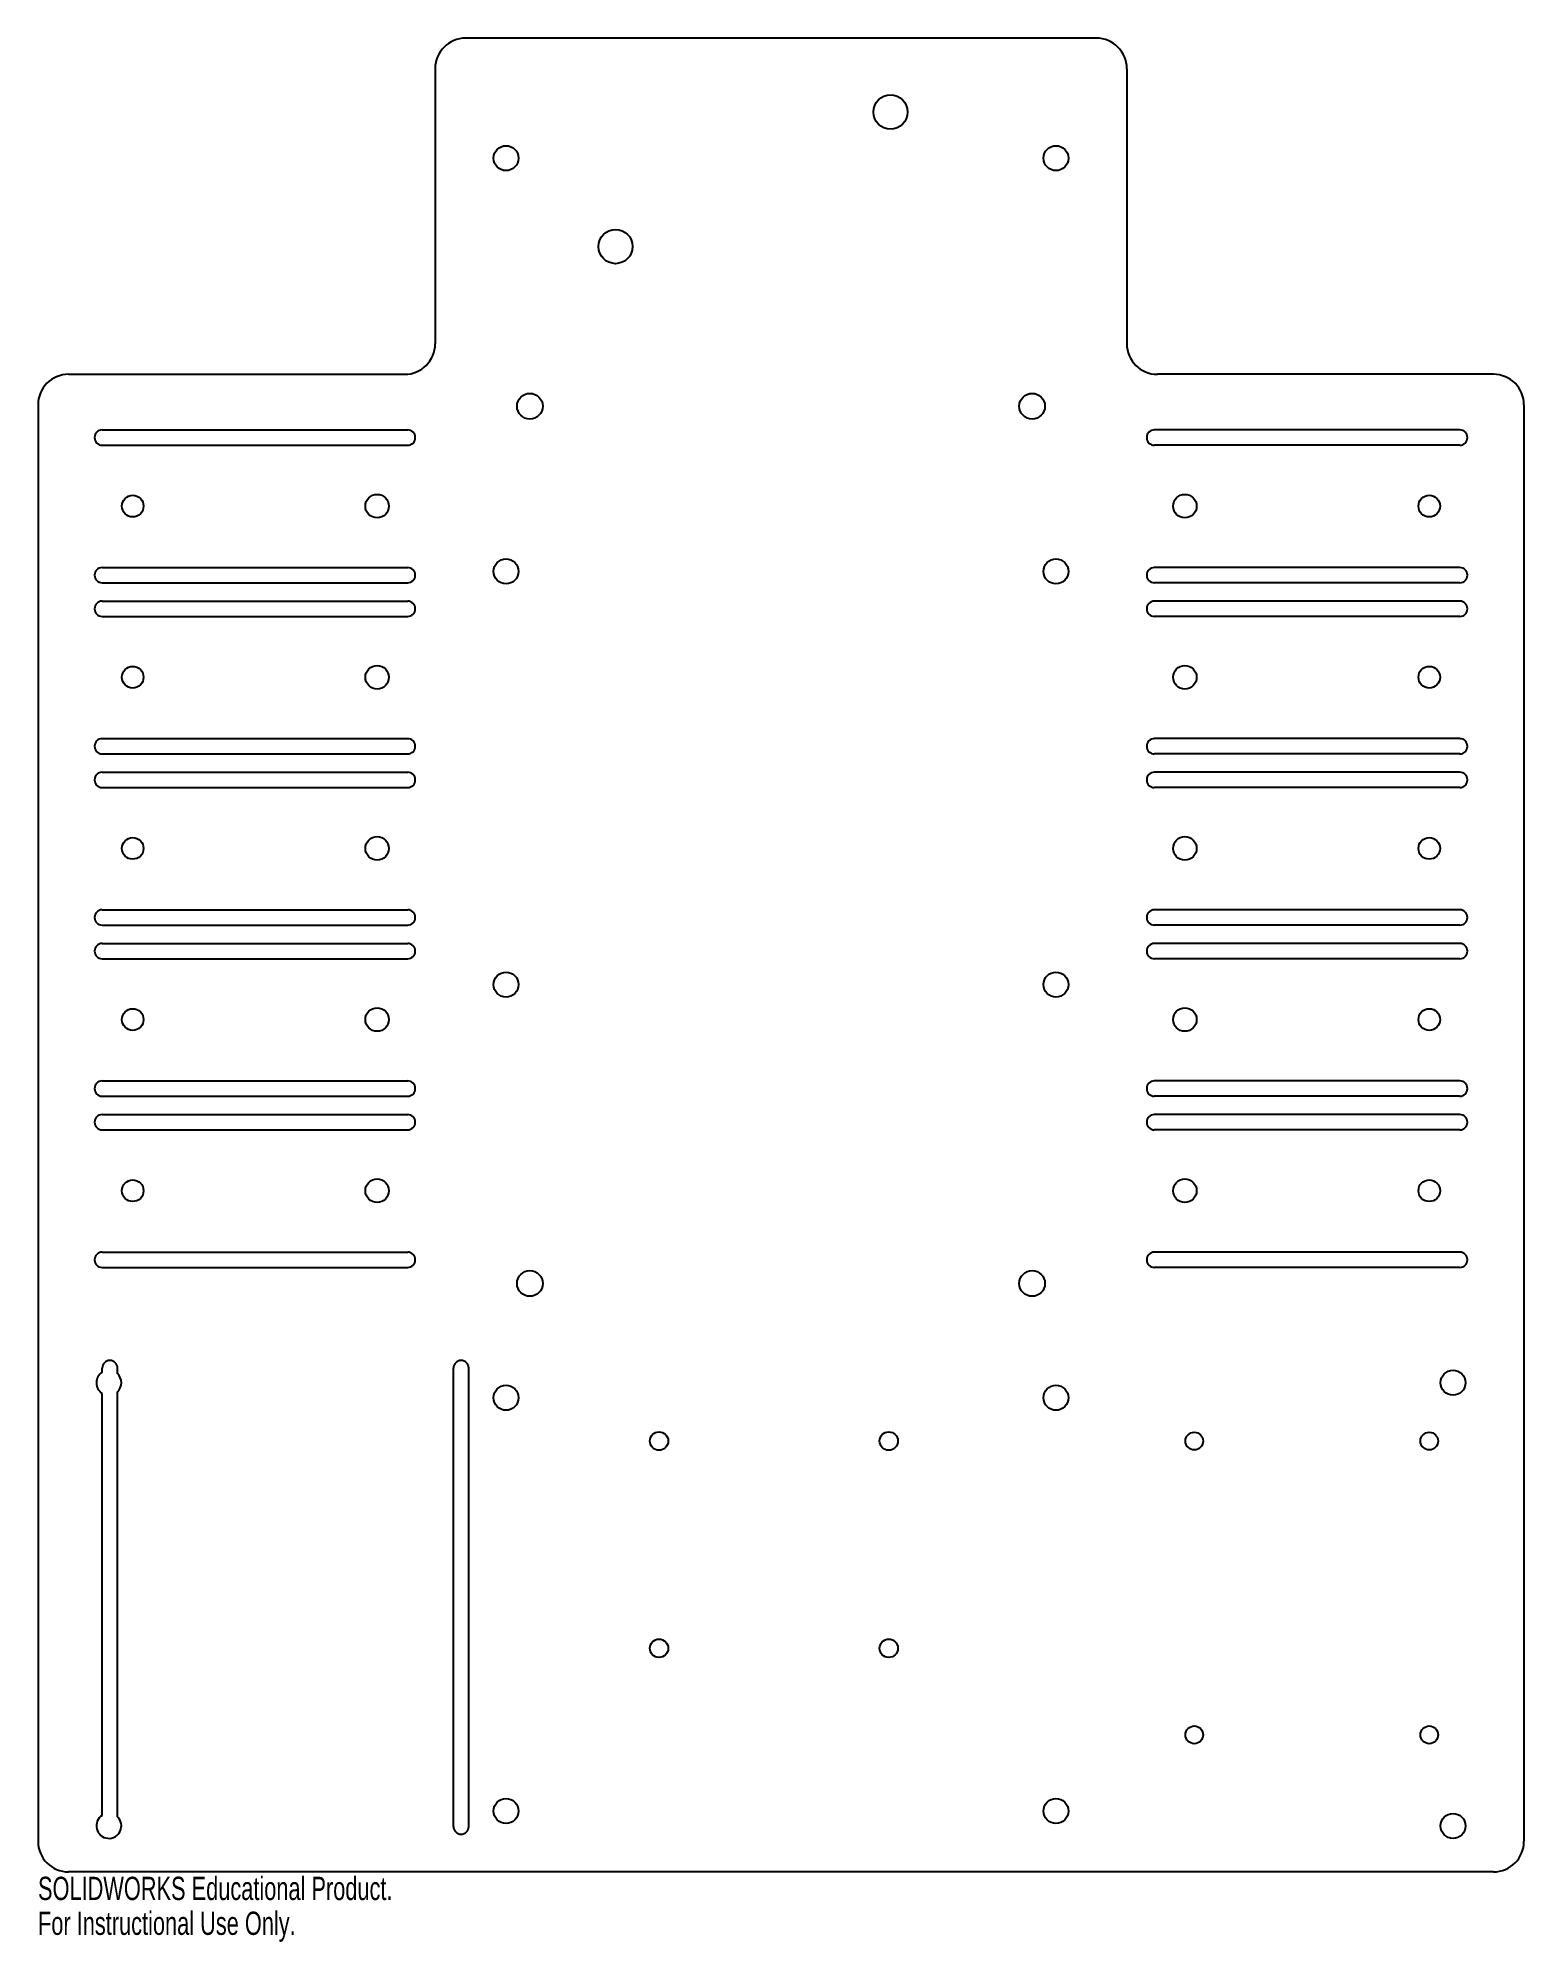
# Model space of a CAD drawing. Header units: inches. Extents: x -6.1 to 6.1, y -9 to 6.6.
import ezdxf

# ---------------------------------------------------------------- set-up
doc = ezdxf.new("R2010")
doc.units = ezdxf.units.IN
doc.header["$MEASUREMENT"] = 0
doc.styles.add('SLDTEXTSTYLE0', font='TXT', dxfattribs={"width": 0.7})

msp = doc.modelspace()

# ---------------------------------------------------------------- linework, layer by layer
at = {"color": 7, "linetype": 'Continuous', "lineweight": 25}
for p, q in [((2.58, 6.599), (-2.58, 6.599)), ((-2.83, 6.349), (-2.83, 4.099)), ((2.83, 6.349), (2.83, 4.099)), ((-5.83, 3.849), (-3.08, 3.849)), ((5.83, 3.849), (3.08, 3.849)), ((-6.08, 3.599), (-6.08, -8.151)), ((6.08, 3.599), (6.08, -8.151)), ((-5.555, 3.394), (-3.055, 3.394)), ((5.555, 3.394), (3.055, 3.394)), ((-5.555, 3.269), (-3.055, 3.269)), ((5.555, 3.269), (3.055, 3.269)), ((-5.555, 2.269), (-3.055, 2.269)), ((5.555, 2.269), (3.055, 2.269)), ((-5.555, 2.144), (-3.055, 2.144)), ((5.555, 2.144), (3.055, 2.144)), ((-5.555, 1.994), (-3.055, 1.994)), ((5.555, 1.994), (3.055, 1.994)), ((-5.555, 1.869), (-3.055, 1.869)), ((5.555, 1.869), (3.055, 1.869)), ((-5.555, 0.869), (-3.055, 0.869)), ((5.555, 0.869), (3.055, 0.869)), ((-5.555, 0.744), (-3.055, 0.744)), ((5.555, 0.744), (3.055, 0.744)), ((-5.555, 0.594), (-3.055, 0.594)), ((-5.555, 0.469), (-3.055, 0.469)), ((5.555, 0.594), (3.055, 0.594)), ((5.555, 0.469), (3.055, 0.469)), ((-5.555, -0.531), (-3.055, -0.531)), ((5.555, -0.531), (3.055, -0.531)), ((-5.555, -0.656), (-3.055, -0.656)), ((5.555, -0.656), (3.055, -0.656)), ((-5.555, -0.806), (-3.055, -0.806)), ((-5.555, -0.931), (-3.055, -0.931)), ((5.555, -0.806), (3.055, -0.806)), ((5.555, -0.931), (3.055, -0.931)), ((-5.555, -1.931), (-3.055, -1.931)), ((5.555, -1.931), (3.055, -1.931)), ((-5.555, -2.056), (-3.055, -2.056)), ((5.555, -2.056), (3.055, -2.056)), ((-5.555, -2.206), (-3.055, -2.206)), ((-5.555, -2.331), (-3.055, -2.331)), ((5.555, -2.206), (3.055, -2.206)), ((5.555, -2.331), (3.055, -2.331)), ((-5.555, -3.331), (-3.055, -3.331)), ((5.555, -3.331), (3.055, -3.331)), ((-5.555, -3.456), (-3.055, -3.456)), ((5.555, -3.456), (3.055, -3.456)), ((-5.555, -4.314), (-5.555, -4.28)), ((-5.43, -4.326), (-5.43, -4.28)), ((-2.68, -8.03), (-2.68, -4.28)), ((-2.555, -8.03), (-2.555, -4.28)), ((-5.555, -7.939), (-5.555, -4.487)), ((-5.43, -7.951), (-5.43, -4.475)), ((5.83, -8.401), (-5.83, -8.401))]:
    msp.add_line(p, q, dxfattribs=at)
for centre, radius in [((0.896, 5.994), 0.14), ((-2.25, 5.617), 0.102), ((2.25, 5.617), 0.102), ((-1.354, 4.894), 0.14), ((-2.055, 3.588), 0.105), ((2.055, 3.588), 0.105), ((-5.305, 2.771), 0.0885), ((-3.305, 2.771), 0.0962), ((3.305, 2.771), 0.0962), ((5.305, 2.771), 0.0885), ((-2.25, 2.237), 0.102), ((2.25, 2.237), 0.102), ((-5.305, 1.371), 0.0885), ((-3.305, 1.371), 0.0962), ((3.305, 1.371), 0.0962), ((5.305, 1.371), 0.0885), ((-5.305, -0.029), 0.0885), ((-3.305, -0.029), 0.0962), ((3.305, -0.029), 0.0962), ((5.305, -0.029), 0.0885), ((-2.25, -1.143), 0.102), ((2.25, -1.143), 0.102), ((-5.305, -1.429), 0.0885), ((-3.305, -1.429), 0.0962), ((3.305, -1.429), 0.0962), ((5.305, -1.429), 0.0885), ((-5.305, -2.829), 0.0885), ((-3.305, -2.829), 0.0962), ((3.305, -2.829), 0.0962), ((5.305, -2.829), 0.0885), ((-2.055, -3.588), 0.105), ((2.055, -3.588), 0.105), ((5.5, -4.4), 0.102), ((-2.25, -4.523), 0.102), ((2.25, -4.523), 0.102), ((-0.998, -4.877), 0.075), ((0.882, -4.877), 0.075), ((3.382, -4.877), 0.0724), ((5.305, -4.877), 0.0724), ((-0.998, -6.572), 0.075), ((0.882, -6.572), 0.075), ((3.382, -7.28), 0.0724), ((5.305, -7.28), 0.0724), ((-2.25, -7.903), 0.102), ((2.25, -7.903), 0.102), ((5.5, -8.025), 0.102)]:
    msp.add_circle(centre, radius, dxfattribs=at)
for centre, radius, start, end in [((-2.58, 6.349), 0.25, 90, 180), ((2.58, 6.349), 0.25, 0, 90), ((-3.08, 4.099), 0.25, 270, 0), ((3.08, 4.099), 0.25, 180, 270), ((-5.83, 3.599), 0.25, 90, 180), ((5.83, 3.599), 0.25, 0, 90), ((-5.555, 3.331), 0.0625, 90, 270), ((-3.055, 3.331), 0.0625, 270, 90), ((3.055, 3.331), 0.0625, 90, 270), ((5.555, 3.331), 0.0625, 270, 90), ((-5.555, 2.206), 0.0625, 90, 270), ((-3.055, 2.206), 0.0625, 270, 90), ((3.055, 2.206), 0.0625, 90, 270), ((5.555, 2.206), 0.0625, 270, 90), ((-5.555, 1.931), 0.0625, 90, 270), ((-3.055, 1.931), 0.0625, 270, 90), ((3.055, 1.931), 0.0625, 90, 270), ((5.555, 1.931), 0.0625, 270, 90), ((-5.555, 0.806), 0.0625, 90, 270), ((-3.055, 0.806), 0.0625, 270, 90), ((3.055, 0.806), 0.0625, 90, 270), ((5.555, 0.806), 0.0625, 270, 90), ((-5.555, 0.531), 0.0625, 90, 270), ((-3.055, 0.531), 0.0625, 270, 90), ((3.055, 0.531), 0.0625, 90, 270), ((5.555, 0.531), 0.0625, 270, 90), ((-5.555, -0.594), 0.0625, 90, 270), ((-3.055, -0.594), 0.0625, 270, 90), ((3.055, -0.594), 0.0625, 90, 270), ((5.555, -0.594), 0.0625, 270, 90), ((-5.555, -0.869), 0.0625, 90, 270), ((-3.055, -0.869), 0.0625, 270, 90), ((3.055, -0.869), 0.0625, 90, 270), ((5.555, -0.869), 0.0625, 270, 90), ((-5.555, -1.994), 0.0625, 90, 270), ((-3.055, -1.994), 0.0625, 270, 90), ((3.055, -1.994), 0.0625, 90, 270), ((5.555, -1.994), 0.0625, 270, 90), ((-5.555, -2.269), 0.0625, 90, 270), ((-3.055, -2.269), 0.0625, 270, 90), ((3.055, -2.269), 0.0625, 90, 270), ((5.555, -2.269), 0.0625, 270, 90), ((-5.555, -3.394), 0.0625, 90, 270), ((-3.055, -3.394), 0.0625, 270, 90), ((3.055, -3.394), 0.0625, 90, 270), ((5.555, -3.394), 0.0625, 270, 90), ((-5.5, -4.4), 0.102, 122.5005, 237.4995), ((-5.492, -4.28), 0.0625, 0, 180), ((-5.5, -4.4), 0.102, 313.1449, 46.8551), ((-2.618, -4.28), 0.0625, 0, 180), ((-5.5, -8.025), 0.102, 122.5005, 46.8551), ((-2.618, -8.03), 0.0625, 180, 0), ((-5.83, -8.151), 0.25, 180, 270), ((5.83, -8.151), 0.25, 270, 0)]:
    msp.add_arc(centre, radius, start, end, dxfattribs=at)

# ---------------------------------------------------------------- texts
at = {"color": 7, "linetype": 'Continuous', "char_height": 0.1903, "attachment_point": 1, "style": 'SLDTEXTSTYLE0'}
for s, insert in [('SOLIDWORKS Educational Product.', (-6.08, -8.441)), ('For Instructional Use Only.', (-6.08, -8.726))]:
    msp.add_mtext(s, dxfattribs=dict(at, insert=insert))

doc.saveas('drawing.dxf')
